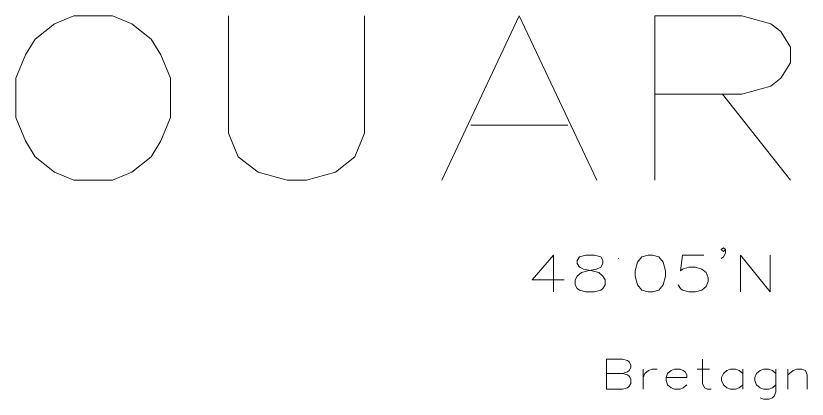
# Model space of a CAD drawing. Header units: inches. Extents: x -107 to 376, y -240 to 294.
# Drawn here: x -14 to 139.1, y -239.9 to -165.8 of the extents above; entities that cross this region are included whole.
import ezdxf

# ---------------------------------------------------------------- set-up
doc = ezdxf.new("R2010")
doc.units = ezdxf.units.IN
doc.header["$MEASUREMENT"] = 0

msp = doc.modelspace()

# ---------------------------------------------------------------- linework, layer by layer
at = {"color": 7, "lineweight": 0}
for points in [[(-2.75, -165.76), (-6.5, -167.29), (-10.24, -170.27), (-12.11, -173.32), (-13.98, -177.83), (-13.98, -185.45), (-12.11, -189.96), (-10.24, -193.01), (-6.5, -195.99), (-2.75, -197.51), (4.73, -197.51), (8.48, -195.99), (12.22, -193.01), (14.09, -189.96), (15.96, -185.45), (15.96, -177.83), (14.09, -173.32), (12.22, -170.27), (8.48, -167.29), (4.73, -165.76), (-2.75, -165.76)], [(27.19, -165.76), (27.19, -188.43), (29.06, -193.01), (32.88, -195.99), (38.49, -197.51), (42.24, -197.51), (47.85, -195.99), (51.59, -193.01), (53.47, -188.43), (53.47, -165.76)], [(68.44, -197.51), (83.41, -165.76), (98.45, -197.51)], [(109.68, -197.51), (109.68, -165.76), (126.53, -165.76), (132.14, -167.29), (134.02, -168.81), (135.89, -171.8), (135.89, -174.85), (134.02, -177.83), (132.14, -179.35), (126.53, -180.88), (109.68, -180.88)], [(122.79, -180.88), (135.89, -197.51)], [(74.05, -186.91), (92.84, -186.91)], [(123.34, -210.96), (122.93, -211.31), (122.51, -210.96), (122.93, -210.62), (123.34, -210.96), (123.34, -211.66), (122.93, -212.35), (122.51, -212.7)], [(92.15, -216.79), (85.91, -216.79), (90.07, -212), (90.07, -219.14)], [(96.31, -212), (95.06, -212.35), (94.64, -213.04), (94.64, -213.67), (95.06, -214.36), (95.89, -214.71), (97.55, -215.05), (98.8, -215.4), (99.63, -216.09), (100.05, -216.79), (100.05, -217.76), (99.63, -218.45), (99.22, -218.8), (97.97, -219.14), (96.31, -219.14), (95.06, -218.8), (94.64, -218.45), (94.23, -217.76), (94.23, -216.79), (94.64, -216.09), (95.47, -215.4), (96.72, -215.05), (98.39, -214.71), (99.22, -214.36), (99.63, -213.67), (99.63, -213.04), (99.22, -212.35), (97.97, -212), (96.31, -212)], [(102.68, -212.7), (102.61, -212.7)], [(108.37, -212), (107.12, -212.35), (106.29, -213.39), (105.87, -215.05), (105.87, -216.09), (106.29, -217.76), (107.12, -218.8), (108.37, -219.14), (109.2, -219.14), (110.45, -218.8), (111.28, -217.76), (111.7, -216.09), (111.7, -215.05), (111.28, -213.39), (110.45, -212.35), (109.2, -212), (108.37, -212)], [(119.18, -212), (115.02, -212), (114.61, -215.05), (115.02, -214.71), (116.27, -214.36), (117.52, -214.36), (118.77, -214.71), (119.6, -215.4), (120.01, -216.44), (120.01, -217.13), (119.6, -218.1), (118.77, -218.8), (117.52, -219.14), (116.27, -219.14), (115.02, -218.8), (114.61, -218.45), (114.19, -217.76)], [(126.25, -219.14), (126.25, -212), (132.01, -219.14), (132.01, -212)], [(103.38, -234.88), (104.35, -235.16), (104.69, -235.43), (105.04, -235.99), (105.04, -236.82), (104.69, -237.37), (104.35, -237.65), (103.38, -237.93), (100.33, -237.93), (100.33, -232.11), (103.38, -232.11), (104.35, -232.38), (104.69, -232.66), (105.04, -233.21), (105.04, -233.77), (104.69, -234.32), (104.35, -234.6), (103.38, -234.88), (100.33, -234.88)], [(118.9, -232.11), (118.9, -236.82), (119.25, -237.65), (119.87, -237.93), (120.57, -237.93)], [(107.4, -237.93), (107.4, -234.05)], [(107.4, -235.71), (107.74, -234.88), (108.44, -234.32), (109.13, -234.05), (110.1, -234.05)], [(111.83, -235.71), (115.85, -235.71), (115.85, -235.16), (115.51, -234.6), (115.16, -234.32), (114.54, -234.05), (113.5, -234.05), (112.8, -234.32), (112.11, -234.88), (111.83, -235.71), (111.83, -236.26), (112.11, -237.1), (112.8, -237.65), (113.5, -237.93), (114.54, -237.93), (115.16, -237.65), (115.85, -237.1)], [(117.86, -234.05), (120.22, -234.05)], [(126.67, -234.88), (125.98, -234.32), (125.28, -234.05), (124.31, -234.05), (123.62, -234.32), (122.93, -234.88), (122.58, -235.71), (122.58, -236.26), (122.93, -237.1), (123.62, -237.65), (124.31, -237.93), (125.28, -237.93), (125.98, -237.65), (126.67, -237.1)], [(126.67, -234.05), (126.67, -237.93)], [(133.05, -234.88), (132.42, -234.32), (131.73, -234.05), (130.69, -234.05), (130.07, -234.32), (129.37, -234.88), (129.03, -235.71), (129.03, -236.26), (129.37, -237.1), (130.07, -237.65), (130.69, -237.93), (131.73, -237.93), (132.42, -237.65), (133.05, -237.1)], [(133.05, -234.05), (133.05, -238.48), (132.77, -239.31), (132.42, -239.59), (131.73, -239.87), (130.69, -239.87), (130.07, -239.59)], [(135.4, -237.93), (135.4, -234.05)], [(135.4, -235.16), (136.44, -234.32), (137.14, -234.05), (138.11, -234.05), (138.8, -234.32), (139.15, -235.16), (139.15, -237.93)]]:
    msp.add_lwpolyline(points, dxfattribs=at)

doc.saveas('drawing.dxf')
